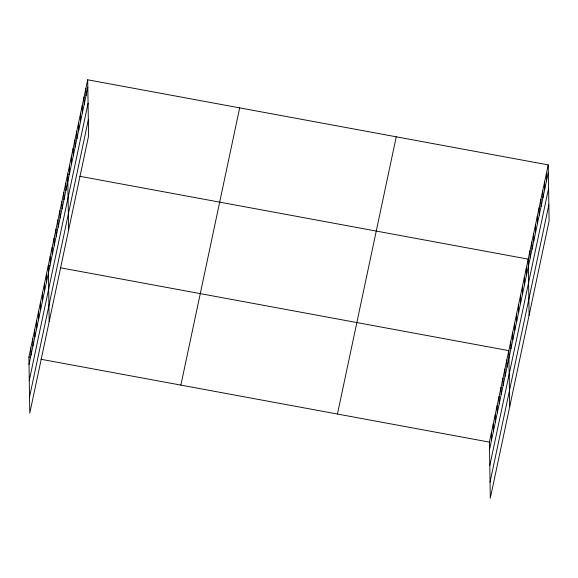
<?xml version="1.0" encoding="UTF-8"?>
<svg xmlns="http://www.w3.org/2000/svg" width="578" height="578" viewBox="0 0 578 578"><rect width="100%" height="100%" fill="white"/><g stroke="black" fill="none" stroke-linecap="round" stroke-linejoin="round"><path stroke-width="0.87" d="M87.704 79.8L88.586 135.881L29.781 413.111L28.9 357.031L87.704 79.8L548.219 164.889L549.1 220.969L490.296 498.2L489.414 442.119L548.219 164.889M29.016 364.436L87.82 87.206M29.268 380.497L88.073 103.267M29.529 397.05L88.333 119.812M180.871 385.114L239.675 107.876M337.444 414.043L396.248 136.813M489.53 449.525L548.334 172.295M489.783 465.593L548.587 188.356M490.043 482.139L548.847 204.908M69.439 174.375L67.713 174.057L68.594 230.138M79.8 176.29L528.227 259.146L529.108 315.227M50.033 265.866L48.306 265.548L49.188 321.621M60.394 267.78L508.821 350.636L509.702 406.717M28.9 357.031L30.627 357.349M40.987 359.263L489.414 442.119M546.405 173.458L546.521 180.863M544.584 182.027L544.7 189.432M542.764 190.596L542.879 198.001M540.95 199.164L541.066 206.57M539.13 207.733L539.245 215.139M537.316 216.302L537.432 223.708M535.495 224.871L535.611 232.277M533.682 233.44L533.797 240.845M531.861 242.009L531.977 249.414M530.04 250.577L530.163 257.983M526.283 268.3L526.399 275.706M524.347 277.447L524.463 284.853M522.404 286.594L522.519 294M520.467 295.741L520.583 303.147M518.524 304.895L518.639 312.301M516.58 314.042L516.696 321.447M514.644 323.189L514.76 330.594M512.7 332.336L512.816 339.741M510.764 341.49L510.88 348.895M506.877 359.783L507 367.189M504.941 368.93L505.056 376.336M502.997 378.084L503.113 385.49M501.061 387.231L501.177 394.637M499.117 396.378L499.233 403.784M497.181 405.525L497.297 412.93M495.238 414.679L495.353 422.085M493.294 423.826L493.41 431.231M491.358 432.973L491.473 440.378M85.884 88.369L85.999 95.775M84.07 96.938L84.186 104.343M82.249 105.507L82.365 112.912M80.436 114.076L80.552 121.481M78.615 122.644L78.731 130.05M76.795 131.213L76.917 138.619M74.981 139.782L75.097 147.188M73.16 148.351L73.276 155.757M71.347 156.92L71.462 164.325M69.526 165.489L69.642 172.894M65.769 183.204L65.885 190.61M63.826 192.358L63.948 199.764M61.889 201.505L62.005 208.911M59.946 210.652L60.061 218.058M58.01 219.799L58.125 227.205M56.066 228.953L56.182 236.359M54.13 238.1L54.245 245.506M52.186 247.247L52.302 254.652M50.243 256.394L50.358 263.799M46.363 274.695L46.478 282.1M44.427 283.841L44.542 291.247M42.483 292.988L42.599 300.394M40.539 302.142L40.662 309.548M38.603 311.289L38.719 318.695M36.66 320.436L36.775 327.842M34.723 329.583L34.839 336.988M32.78 338.737L32.895 346.143M30.844 347.884L30.959 355.289"/></g></svg>
